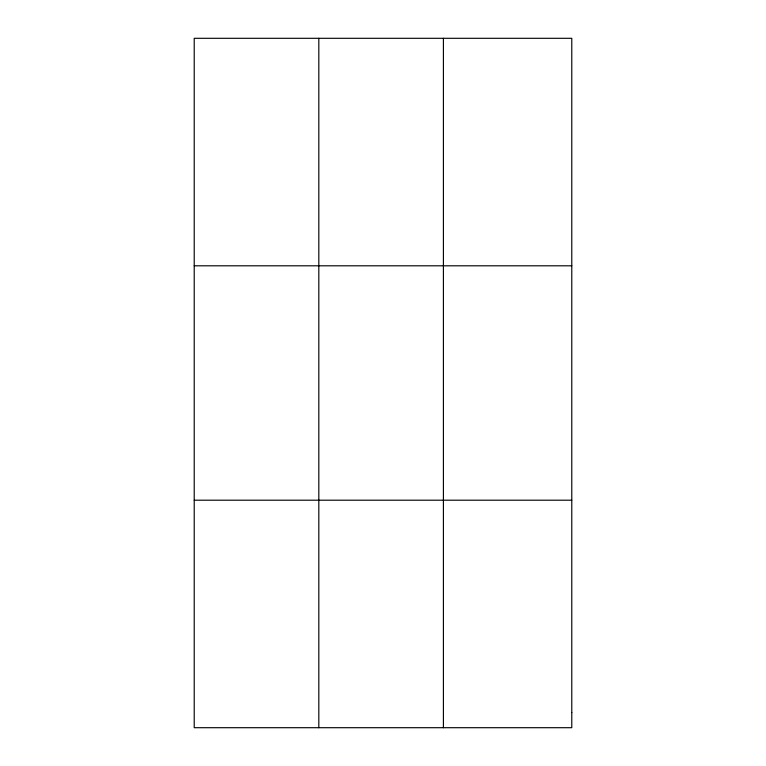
<?xml version="1.0" encoding="UTF-8"?>
<svg xmlns="http://www.w3.org/2000/svg" width="766" height="766" viewBox="0 0 766 766"><rect width="100%" height="100%" fill="white"/><g stroke="black" fill="none" stroke-linecap="round" stroke-linejoin="round"><path stroke-width="1.15" d="M318.819 38.3L318.819 727.7M443.409 38.3L443.409 727.7M194.219 265.802L571.781 265.802M194.219 500.198L571.781 500.198M571.781 712.533L571.781 727.7L194.219 727.7L194.219 38.3L571.781 38.3L571.781 712.533"/></g></svg>
